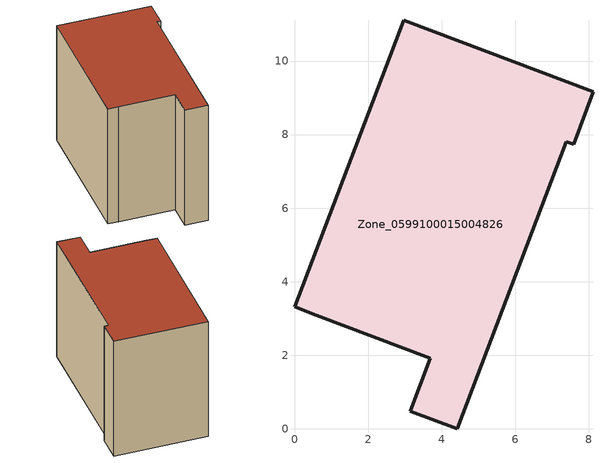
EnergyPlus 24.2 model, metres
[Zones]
Zone_0599100015004826
 floor ground (C_G): 7.59,7.73 7.38,7.81 4.42,0 3.14,0.48 3.69,1.92 0.59,3.08 0,3.32 2.97,11.11 8.11,9.16 z0.92
 wall outside (C_F): 3.69,1.92 3.14,0.48 4.42,0 7.38,7.81 7.59,7.73 8.11,9.16 2.97,11.11 0,3.32 0.59,3.08 3.69,1.92 z0.92:8.67
 roof outside (C_R): 4.42,0 7.38,7.81 7.59,7.73 8.11,9.16 2.97,11.11 0,3.32 0.59,3.08 3.69,1.92 3.14,0.48 z8.67
[BUILDING]
Pand.0599100015004826: North Axis=0; Terrain=City; Loads Convergence Tolerance Value=0.04; Temperature Convergence Tolerance Value=0.4; Solar Distribution=FullExterior; Maximum Number of Warmup Days=25; Minimum Number of Warmup Days=1
[Site:Location]
Rotterdam.The.Hague.AP_ZH_NLD Design_Conditions: Latitude=51.96; Longitude=4.45; Time Zone=1; Elevation=-4.5
[SITE:GROUNDTEMPERATURE:BUILDINGSURFACE]
18, 18, 18, 18, 18, 18, 18, 18, 18, 18, 18, 18
[MATERIAL] Thermal Absorptance=0.9; Solar Absorptance=0.7; Visible Absorptance=0.7
Name | Roughness | Thickness | Conductivity | Density | Specific Heat
G.TI.1965-1974 | MediumSmooth | 0.15 | 0.882353 | 540 | 1210
F.TI.1965-1974 | Rough | 0.3 | 0.697674 | 1920 | 840
R.TI.1965-1974 | MediumRough | 0.2 | 0.232558 | 1500 | 1000
[CONSTRUCTION]
C_G: G.TI.1965-1974
C_F: F.TI.1965-1974
C_R: R.TI.1965-1974
[ZONE]
Zone_0599100015004826: Type=1; Multiplier=1; Ceiling Height=Autocalculate; Volume=Autocalculate; Floor Area=autocalculate; Part of Total Floor Area=Yes
[ZONEINFILTRATION:DESIGNFLOWRATE]
Infil_Zone_0599100015004826: Zone or ZoneList or Space or SpaceList=Zone_0599100015004826; Schedule=AlwaysOn; Design Flow Rate Calculation Method=Flow/Area; Flow Rate per Floor Area=0.003; Constant Term Coefficient=1; Temperature Term Coefficient=0; Velocity Term Coefficient=0; Velocity Squared Term Coefficient=0
[HVACTEMPLATE:ZONE:IDEALLOADSAIRSYSTEM]
Zone_0599100015004826: Maximum Heating Supply Air Temperature=50; Minimum Cooling Supply Air Temperature=13; Maximum Heating Supply Air Humidity Ratio=0.0156; Minimum Cooling Supply Air Humidity Ratio=0.0077; Heating Limit=NoLimit; Cooling Limit=NoLimit; Dehumidification Control Type=ConstantSensibleHeatRatio; Cooling Sensible Heat Ratio=0.7; Dehumidification Setpoint=60; Humidification Control Type=None; Humidification Setpoint=30; Outdoor Air Method=None; Outdoor Air Flow Rate per Person=0.00944; Outdoor Air Flow Rate per Zone Floor Area=0; Outdoor Air Flow Rate per Zone=0; Demand Controlled Ventilation Type=None; Outdoor Air Economizer Type=NoEconomizer; Heat Recovery Type=None; Sensible Heat Recovery Effectiveness=0.7; Latent Heat Recovery Effectiveness=0.65
[ZONECONTROL:THERMOSTAT]
ThermostatControl_Zone_0599100015004826: Zone or ZoneList=Zone_0599100015004826; Control Type Schedule=DualSetpointControlType; Control 1=Thermostat_Zone_0599100015004826; Temperature Difference Between Cutout And Setpoint=0
[THERMOSTATSETPOINT:DUALSETPOINT]
Thermostat_Zone_0599100015004826: Heating Setpoint Temperature Schedule=HeatingSetpoint_Zone_0599100015004826; Cooling Setpoint Temperature Schedule=CoolingSetpoint_Zone_0599100015004826
[SCHEDULE:COMPACT]
HeatingSetpoint_Zone_0599100015004826: Through: 12/31, For: AllDays, Until: 24:00, 21
CoolingSetpoint_Zone_0599100015004826: Through: 12/31, For: AllDays, Until: 24:00, 24
DualSetpointControlType: Through: 12/31, For: AllDays, Until: 24:00, 4
AlwaysOn: Through: 12/31, For: AllDays, Until: 24:00, 1
